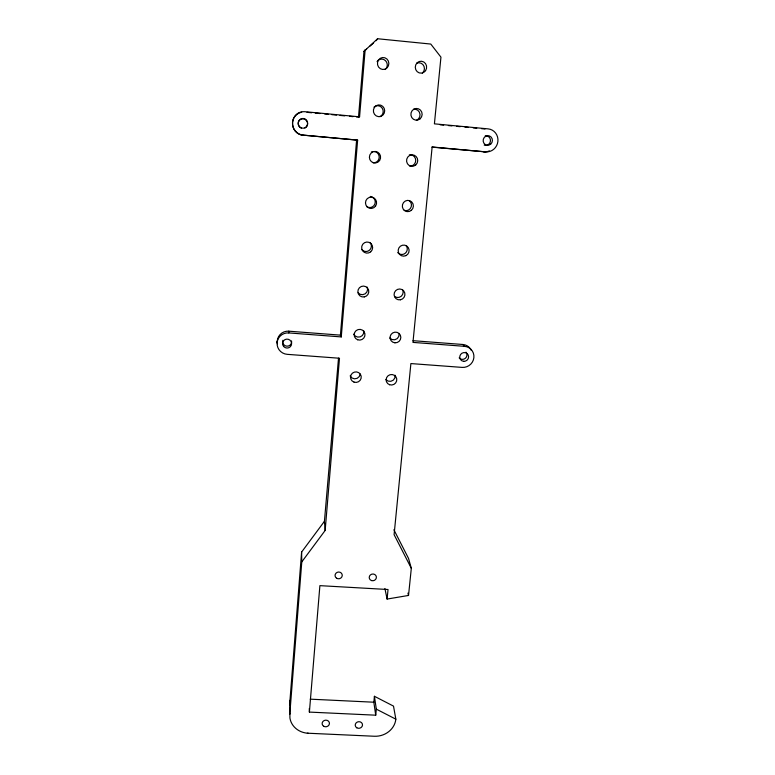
<?xml version="1.0" encoding="UTF-8"?>
<svg xmlns="http://www.w3.org/2000/svg" width="775" height="775" viewBox="0 0 775 775"><rect width="100%" height="100%" fill="white"/><g stroke="black" fill="none" stroke-linecap="round" stroke-linejoin="round"><path stroke-width="1.16" d="M301.601 552.071L289.976 700.338L289.782 714.221L301.785 561.894L301.601 552.071L324.425 521.333L338.52 358.127M288.765 332.921L288.823 331.187L340.816 335.168L341.262 336.922L288.765 332.921A10.918 10.734 9.8 0 0 277.101 342.812A10.918 10.734 9.8 0 0 287.225 354.34L339.489 358.244L325.161 530.449L301.785 561.894M340.409 335.265L356.577 140.391M358.476 117.529L363.969 51.363L377.609 38.75L430.784 44.059L440.946 57.147L434.407 123.845L488.124 128.873A11.586 11.073 -73.9 0 1 497.899 141.399A11.586 11.073 -73.9 0 1 485.615 151.881L431.975 147.134M289.869 713.358L289.937 718.115A20.072 18.183 -7.1 0 0 307.355 733.198L374.325 736.25A19.927 18.028 -11.3 0 0 395.841 719.161L393.506 706.112L374.422 696.289L376.321 709.144L375.72 715.189L309.39 712.089L319.891 585.648L388.033 589.513L387.103 599.065L408.532 595.442L411.312 568.308L408.532 558.417L393.874 529.742M308.295 733.266L307.355 733.198M341.262 336.922L357.633 140.13L303.064 135.121A11.78 11.373 76.8 0 1 292.533 122.353A11.78 11.373 76.8 0 1 304.749 111.697L359.571 116.831L365.151 49.648M277.101 342.831L277.266 341.01M375.72 715.189L373.841 702.208L374.422 696.289M357.633 140.13L303.064 135.121M376.214 40.658L377.609 38.75M363.969 51.363L366.594 49.077M370.092 46.016L373.589 42.954M359.571 116.831L356.558 116.967M310.242 699.166L373.841 702.208M413.017 340.68L462.84 344.488A10.676 10.337 -38.3 0 1 471.355 350.416M411.312 568.308L394.097 534.663L410.886 363.572L462.152 367.398A10.782 10.433 -38.1 0 0 473.874 357.662A10.782 10.433 -38.1 0 0 464.448 346.328L412.959 342.395L432.14 146.969L485.615 151.881M307.007 112.327L311.724 112.772M315.27 113.102L319.988 113.547M324.706 113.983L328.242 114.312M331.778 114.652L336.505 115.087M340.041 115.417L344.759 115.862M349.477 116.308L353.012 116.638M440.103 124.785L443.649 125.124M448.376 125.56L451.922 125.899M456.649 126.335L460.205 126.664M464.932 127.11L468.478 127.439M473.205 127.885L476.751 128.214M481.478 128.66L485.024 128.989M376.321 709.144L395.841 719.161M462.84 344.488L464.448 346.328M407.931 593.117L408.532 595.442M384.904 588.496L387.103 599.065M324.425 521.333L325.161 530.449M309.293 708.544L309.39 712.089M289.976 700.338L290.034 704.998M395.124 375.255A5.28 5.154 -23.9 0 1 385.892 379.595M363.785 330.886A5.338 5.28 -22.2 0 1 353.71 334.132M399.086 333.599A5.328 5.241 -33 0 1 389.767 337.987M367.098 287.021A5.396 5.357 -47.1 0 1 358.108 292.814M402.7 289.879A5.396 5.318 -49 0 1 394.737 296.593M370.13 242.507A5.483 5.425 -76.9 0 1 369.462 250.218A5.483 5.425 -76.9 0 1 361.818 249.589M406.052 245.52A5.473 5.377 -65.9 0 1 405.325 253.202A5.473 5.377 -65.9 0 1 397.73 252.573M370.276 196.433A5.58 5.473 -85.6 0 1 374.926 203.883A5.58 5.473 -85.6 0 1 366.653 206.567M409.181 200.589A5.561 5.435 -76.2 0 1 404.114 210.374M409.316 154.874A5.657 5.483 -81.6 0 1 415.71 160.202A5.657 5.483 -81.6 0 1 409.694 166.083M374.17 151.483A5.677 5.522 -88.9 0 1 379.169 157.635A5.677 5.522 -88.9 0 1 373.192 162.798M371.351 151.997A5.677 5.522 -88.9 0 1 372.727 151.551M374.063 107.037A5.783 5.57 89.5 0 1 382.337 108.384A5.783 5.57 89.5 0 1 379.973 116.725M377.067 61.564A5.89 5.619 88.5 0 1 385.475 60.644A5.89 5.619 88.5 0 1 385.262 69.508M416.543 63.279A5.871 5.59 -86.7 0 1 422.394 73.131M413.588 109.265A5.764 5.541 -84.8 0 1 416.785 120.173M360.181 374.034A5.289 5.183 -15.1 0 1 350.135 375.894M302.977 135.286A11.654 11.257 76.8 0 1 293.948 117.868M294.471 117.015A11.654 11.257 76.8 0 1 301.698 112.23M277.44 343.78A10.811 10.637 10.2 0 1 288.823 331.187M489.354 150.863A11.47 10.966 -74.1 0 1 483.736 151.881M485.198 135.906A4.776 4.572 -74 0 1 490.41 139.781A4.776 4.572 -74 0 1 486.555 145.293M485.363 145.342A4.776 4.572 -74 0 1 484.201 145.07M301.32 128.185A4.853 4.689 76.6 0 1 298.985 120.842A4.853 4.689 76.6 0 1 306.435 120.522A4.853 4.689 76.6 0 1 304.914 128.03M291.574 340.942A4.505 4.437 10.5 0 1 286.837 346.173A4.505 4.437 10.5 0 1 282.894 340.283M465.998 352.179A4.447 4.301 -38.3 0 1 465.329 358.321A4.447 4.301 -38.3 0 1 459.149 357.856M356.781 727.783A3.652 3.303 -10.2 0 0 362.497 725.167A3.652 3.303 -10.2 0 0 357.323 722.048A3.652 3.303 -10.2 0 0 356.781 727.783M323.708 726.262A3.672 3.313 -8.1 0 0 329.433 723.647A3.672 3.313 -8.1 0 0 324.212 720.518A3.672 3.313 -8.1 0 0 323.708 726.262M371.564 580.582A3.604 3.371 -12.2 0 0 376.34 576.707A3.604 3.371 -12.2 0 0 370.498 574.847A3.604 3.371 -12.2 0 0 371.564 580.582M336.602 578.227A3.613 3.381 -9 0 0 342.25 575.612A3.613 3.381 -9 0 0 337.115 572.376A3.613 3.381 -9 0 0 336.602 578.227M389.593 384.729A5.367 5.231 -23.7 0 0 396.722 378.791A5.367 5.231 -23.7 0 0 388.043 375.788A5.367 5.231 -23.7 0 0 389.593 384.729M357.721 339.789A5.425 5.357 -21.9 0 0 364.909 333.754A5.425 5.357 -21.9 0 0 356.083 330.654A5.425 5.357 -21.9 0 0 357.721 339.789M394.94 342.812A5.415 5.318 -32.6 0 0 400.346 335.178A5.415 5.318 -32.6 0 0 391.055 334.451A5.415 5.318 -32.6 0 0 394.94 342.812M364.269 296.922A5.483 5.444 -45.3 0 0 367.515 288A5.483 5.444 -45.3 0 0 358.195 289.705A5.483 5.444 -45.3 0 0 364.269 296.922M400.413 299.789A5.483 5.396 -48.1 0 0 403.707 290.906A5.483 5.396 -48.1 0 0 394.417 292.611A5.483 5.396 -48.1 0 0 400.413 299.789M370.683 251.827A5.57 5.512 -75.8 0 0 369.036 242.343A5.57 5.512 -75.8 0 0 361.722 248.562A5.57 5.512 -75.8 0 0 370.683 251.827M405.916 255.634A5.561 5.464 -65.1 0 0 406.827 246.062A5.561 5.464 -65.1 0 0 398.185 250.16A5.561 5.464 -65.1 0 0 405.916 255.634M375.584 206.053A5.667 5.561 -85.1 0 0 371.525 197.16A5.667 5.561 -85.1 0 0 365.994 205.21A5.667 5.561 -85.1 0 0 375.584 206.053M411.37 210.335A5.657 5.522 -75.7 0 0 409.801 200.706A5.657 5.522 -75.7 0 0 402.399 207.002A5.657 5.522 -75.7 0 0 411.37 210.335M415.691 164.998A5.754 5.58 -81.3 0 0 414.112 155.184A5.754 5.58 -81.3 0 0 406.633 161.578A5.754 5.58 -81.3 0 0 415.691 164.998M379.585 160.532A5.774 5.609 -88.6 0 0 375.497 151.474A5.774 5.609 -88.6 0 0 369.907 159.66A5.774 5.609 -88.6 0 0 379.585 160.532M374.403 107.405A5.88 5.657 89.7 0 0 378.529 116.647A5.88 5.657 89.7 0 0 384.168 108.316A5.88 5.657 89.7 0 0 374.403 107.405M378.481 60.024A5.997 5.716 88.7 0 0 382.627 69.459A5.997 5.716 88.7 0 0 388.333 60.983A5.997 5.716 88.7 0 0 378.481 60.024M425.572 70.651A5.977 5.687 -86.6 0 0 421.522 61.244A5.977 5.687 -86.6 0 0 415.778 69.682A5.977 5.687 -86.6 0 0 425.572 70.651M420.079 118.827A5.861 5.628 -84.5 0 0 418.5 108.82A5.861 5.628 -84.5 0 0 410.953 115.32A5.861 5.628 -84.5 0 0 420.079 118.827M298.472 121.656A4.912 4.737 76.7 0 0 303.848 128.166A4.912 4.737 76.7 0 0 306.551 120.203A4.912 4.737 76.7 0 0 298.472 121.656M283.65 346.493A4.543 4.476 10.1 0 0 291.381 345.069A4.543 4.476 10.1 0 0 286.227 339.188A4.543 4.476 10.1 0 0 283.65 346.493M463.692 361.334A4.495 4.34 -38.2 0 0 468.236 355.047A4.495 4.34 -38.2 0 0 460.602 354.466A4.495 4.34 -38.2 0 0 463.692 361.334M490.662 144.169A4.824 4.611 -73.8 0 0 489.48 135.964A4.824 4.611 -73.8 0 0 483.203 141.302A4.824 4.611 -73.8 0 0 490.662 144.169M354.049 382.133A5.377 5.26 -15.1 0 0 361.169 376.185A5.377 5.26 -15.1 0 0 352.422 373.162A5.377 5.26 -15.1 0 0 354.049 382.133"/></g></svg>
